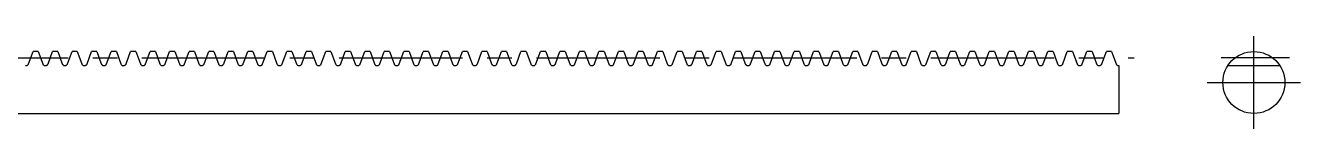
# Model space of a CAD drawing. Extents: x -2 to 325, y -8 to 25.
# Drawn here: x 160.8 to 325, y 13 to 25 of the extents above; entities that cross this region are included whole.
import ezdxf

# ---------------------------------------------------------------- set-up
doc = ezdxf.new("R2010")
doc.units = 0
doc.header["$LTSCALE"] = 0.5
doc.linetypes.add('CENTER', pattern=[50.8, 31.75, -6.35, 6.35, -6.35])
doc.layers.add('MSM_CENTER', color=1, linetype='CENTER')
doc.layers.add('MSM_CONTINUOUS', color=7, linetype='CONTINUOUS')

msp = doc.modelspace()

# ---------------------------------------------------------------- linework, layer by layer
at = {"layer": 'MSM_CENTER'}
for p, q in [((319, 13), (319, 25)), ((-2, 22.2), (303.59, 22.2)), ((323.6, 22.2), (314.8, 22.2)), ((313, 19), (325, 19))]:
    msp.add_line(p, q, dxfattribs=at)
at = {"layer": 'MSM_CONTINUOUS'}
for p, q in [((161.19, 21.4), (161.77, 23)), ((162.44, 23), (161.77, 23)), ((162.44, 23), (163.02, 21.4)), ((163.7, 21.4), (164.28, 23)), ((164.96, 23), (164.28, 23)), ((164.96, 23), (165.54, 21.4)), ((166.21, 21.4), (166.79, 23)), ((167.47, 23), (166.79, 23)), ((167.47, 23), (168.05, 21.4)), ((168.73, 21.4), (169.31, 23)), ((169.98, 23), (169.31, 23)), ((169.98, 23), (170.56, 21.4)), ((171.24, 21.4), (171.82, 23)), ((172.5, 23), (171.82, 23)), ((172.5, 23), (173.08, 21.4)), ((173.75, 21.4), (174.33, 23)), ((175.01, 23), (174.33, 23)), ((175.01, 23), (175.59, 21.4)), ((176.27, 21.4), (176.85, 23)), ((177.52, 23), (176.85, 23)), ((177.52, 23), (178.1, 21.4)), ((178.78, 21.4), (179.36, 23)), ((180.04, 23), (179.36, 23)), ((180.04, 23), (180.62, 21.4)), ((181.29, 21.4), (181.87, 23)), ((182.55, 23), (181.87, 23)), ((182.55, 23), (183.13, 21.4)), ((183.81, 21.4), (184.39, 23)), ((185.06, 23), (184.39, 23)), ((185.06, 23), (185.64, 21.4)), ((186.32, 21.4), (186.9, 23)), ((187.58, 23), (186.9, 23)), ((187.58, 23), (188.16, 21.4)), ((188.83, 21.4), (189.41, 23)), ((190.09, 23), (189.41, 23)), ((190.09, 23), (190.67, 21.4)), ((191.34, 21.4), (191.93, 23)), ((192.6, 23), (191.93, 23)), ((192.6, 23), (193.18, 21.4)), ((193.86, 21.4), (194.44, 23)), ((195.11, 23), (194.44, 23)), ((195.11, 23), (195.7, 21.4)), ((196.37, 21.4), (196.95, 23)), ((197.63, 23), (196.95, 23)), ((197.63, 23), (198.21, 21.4)), ((198.88, 21.4), (199.47, 23)), ((200.14, 23), (199.47, 23)), ((200.14, 23), (200.72, 21.4)), ((201.4, 21.4), (201.98, 23)), ((202.65, 23), (201.98, 23)), ((202.65, 23), (203.24, 21.4)), ((203.91, 21.4), (204.49, 23)), ((205.17, 23), (204.49, 23)), ((205.17, 23), (205.75, 21.4)), ((206.42, 21.4), (207.01, 23)), ((207.68, 23), (207.01, 23)), ((207.68, 23), (208.26, 21.4)), ((208.94, 21.4), (209.52, 23)), ((210.19, 23), (209.52, 23)), ((210.19, 23), (210.78, 21.4)), ((211.45, 21.4), (212.03, 23)), ((212.71, 23), (212.03, 23)), ((212.71, 23), (213.29, 21.4)), ((213.96, 21.4), (214.55, 23)), ((215.22, 23), (214.55, 23)), ((215.22, 23), (215.8, 21.4)), ((216.48, 21.4), (217.06, 23)), ((217.73, 23), (217.06, 23)), ((217.73, 23), (218.32, 21.4)), ((218.99, 21.4), (219.57, 23)), ((220.25, 23), (219.57, 23)), ((220.25, 23), (220.83, 21.4)), ((221.5, 21.4), (222.09, 23)), ((222.76, 23), (222.09, 23)), ((222.76, 23), (223.34, 21.4)), ((224.02, 21.4), (224.6, 23)), ((225.27, 23), (224.6, 23)), ((225.27, 23), (225.86, 21.4)), ((226.53, 21.4), (227.11, 23)), ((227.79, 23), (227.11, 23)), ((227.79, 23), (228.37, 21.4)), ((229.04, 21.4), (229.63, 23)), ((230.3, 23), (229.63, 23)), ((230.3, 23), (230.88, 21.4)), ((231.56, 21.4), (232.14, 23)), ((232.81, 23), (232.14, 23)), ((232.81, 23), (233.4, 21.4)), ((234.07, 21.4), (234.65, 23)), ((235.33, 23), (234.65, 23)), ((235.33, 23), (235.91, 21.4)), ((236.58, 21.4), (237.17, 23)), ((237.84, 23), (237.17, 23)), ((237.84, 23), (238.42, 21.4)), ((239.1, 21.4), (239.68, 23)), ((240.35, 23), (239.68, 23)), ((240.35, 23), (240.94, 21.4)), ((241.61, 21.4), (242.19, 23)), ((242.87, 23), (242.19, 23)), ((242.87, 23), (243.45, 21.4)), ((244.12, 21.4), (244.71, 23)), ((245.38, 23), (244.71, 23)), ((245.38, 23), (245.96, 21.4)), ((246.64, 21.4), (247.22, 23)), ((247.89, 23), (247.22, 23)), ((247.89, 23), (248.48, 21.4)), ((249.15, 21.4), (249.73, 23)), ((250.41, 23), (249.73, 23)), ((250.41, 23), (250.99, 21.4)), ((251.66, 21.4), (252.25, 23)), ((252.92, 23), (252.25, 23)), ((252.92, 23), (253.5, 21.4)), ((254.18, 21.4), (254.76, 23)), ((255.43, 23), (254.76, 23)), ((255.43, 23), (256.02, 21.4)), ((256.69, 21.4), (257.27, 23)), ((257.95, 23), (257.27, 23)), ((257.95, 23), (258.53, 21.4)), ((259.2, 21.4), (259.79, 23)), ((260.46, 23), (259.79, 23)), ((260.46, 23), (261.04, 21.4)), ((261.72, 21.4), (262.3, 23)), ((262.97, 23), (262.3, 23)), ((262.97, 23), (263.56, 21.4)), ((264.23, 21.4), (264.81, 23)), ((265.49, 23), (264.81, 23)), ((265.49, 23), (266.07, 21.4)), ((266.74, 21.4), (267.33, 23)), ((268, 23), (267.33, 23)), ((268, 23), (268.58, 21.4)), ((269.26, 21.4), (269.84, 23)), ((270.51, 23), (269.84, 23)), ((270.51, 23), (271.1, 21.4)), ((271.77, 21.4), (272.35, 23)), ((273.03, 23), (272.35, 23)), ((273.03, 23), (273.61, 21.4)), ((274.28, 21.4), (274.87, 23)), ((275.54, 23), (274.87, 23)), ((275.54, 23), (276.12, 21.4)), ((276.8, 21.4), (277.38, 23)), ((278.05, 23), (277.38, 23)), ((278.05, 23), (278.64, 21.4)), ((279.31, 21.4), (279.89, 23)), ((280.57, 23), (279.89, 23)), ((280.57, 23), (281.15, 21.4)), ((281.82, 21.4), (282.41, 23)), ((283.08, 23), (282.41, 23)), ((283.08, 23), (283.66, 21.4)), ((284.34, 21.4), (284.92, 23)), ((285.59, 23), (284.92, 23)), ((285.59, 23), (286.18, 21.4)), ((286.85, 21.4), (287.43, 23)), ((288.11, 23), (287.43, 23)), ((288.11, 23), (288.69, 21.4)), ((289.36, 21.4), (289.95, 23)), ((290.62, 23), (289.95, 23)), ((290.62, 23), (291.2, 21.4)), ((291.88, 21.4), (292.46, 23)), ((293.13, 23), (292.46, 23)), ((293.13, 23), (293.72, 21.4)), ((294.39, 21.4), (294.97, 23)), ((295.65, 23), (294.97, 23)), ((295.65, 23), (296.23, 21.4)), ((296.9, 21.4), (297.49, 23)), ((298.16, 23), (297.49, 23)), ((298.16, 23), (298.74, 21.4)), ((299.42, 21.4), (300, 23)), ((300.67, 23), (300, 23)), ((300.67, 23), (301.26, 21.4)), ((160.8, 21.2), (160.9, 21.2)), ((163.31, 21.2), (163.41, 21.2)), ((165.82, 21.2), (165.93, 21.2)), ((168.34, 21.2), (168.44, 21.2)), ((170.85, 21.2), (170.95, 21.2)), ((173.36, 21.2), (173.47, 21.2)), ((175.88, 21.2), (175.98, 21.2)), ((178.39, 21.2), (178.49, 21.2)), ((180.9, 21.2), (181.01, 21.2)), ((183.42, 21.2), (183.52, 21.2)), ((185.93, 21.2), (186.03, 21.2)), ((188.44, 21.2), (188.55, 21.2)), ((190.96, 21.2), (191.06, 21.2)), ((193.47, 21.2), (193.57, 21.2)), ((195.98, 21.2), (196.09, 21.2)), ((198.5, 21.2), (198.6, 21.2)), ((201.01, 21.2), (201.11, 21.2)), ((203.52, 21.2), (203.63, 21.2)), ((206.04, 21.2), (206.14, 21.2)), ((208.55, 21.2), (208.65, 21.2)), ((211.06, 21.2), (211.17, 21.2)), ((213.58, 21.2), (213.68, 21.2)), ((216.09, 21.2), (216.19, 21.2)), ((218.6, 21.2), (218.71, 21.2)), ((221.12, 21.2), (221.22, 21.2)), ((223.63, 21.2), (223.73, 21.2)), ((226.14, 21.2), (226.25, 21.2)), ((228.66, 21.2), (228.76, 21.2)), ((231.17, 21.2), (231.27, 21.2)), ((233.68, 21.2), (233.79, 21.2)), ((236.2, 21.2), (236.3, 21.2)), ((238.71, 21.2), (238.81, 21.2)), ((241.22, 21.2), (241.33, 21.2)), ((243.74, 21.2), (243.84, 21.2)), ((246.25, 21.2), (246.35, 21.2)), ((248.76, 21.2), (248.87, 21.2)), ((251.28, 21.2), (251.38, 21.2)), ((253.79, 21.2), (253.89, 21.2)), ((256.3, 21.2), (256.41, 21.2)), ((258.82, 21.2), (258.92, 21.2)), ((261.33, 21.2), (261.43, 21.2)), ((263.84, 21.2), (263.94, 21.2)), ((266.36, 21.2), (266.46, 21.2)), ((268.87, 21.2), (268.97, 21.2)), ((271.38, 21.2), (271.48, 21.2)), ((273.9, 21.2), (274, 21.2)), ((276.41, 21.2), (276.51, 21.2)), ((278.92, 21.2), (279.02, 21.2)), ((281.44, 21.2), (281.54, 21.2)), ((283.95, 21.2), (284.05, 21.2)), ((286.46, 21.2), (286.56, 21.2)), ((288.98, 21.2), (289.08, 21.2)), ((291.49, 21.2), (291.59, 21.2)), ((294, 21.2), (294.1, 21.2)), ((296.51, 21.2), (296.62, 21.2)), ((299.03, 21.2), (299.13, 21.2)), ((301.54, 21.2), (301.59, 21.2)), ((301.59, 21.2), (301.59, 15)), ((315.66, 21.2), (322.34, 21.2)), ((0, 15), (301.59, 15))]:
    msp.add_line(p, q, dxfattribs=at)
for points in [[(160.9, 21.2, 0), (160.94, 21.2, 0), (160.99, 21.21, 0), (161.03, 21.23, 0), (161.07, 21.25, 0), (161.1, 21.28, 0), (161.13, 21.31, 0), (161.16, 21.34, 0), (161.18, 21.38, 0), (161.19, 21.4, 0)], [(163.02, 21.4, 0), (163.05, 21.35, 0), (163.08, 21.31, 0), (163.11, 21.27, 0), (163.15, 21.24, 0), (163.2, 21.22, 0), (163.25, 21.21, 0), (163.31, 21.2, 0)], [(163.41, 21.2, 0), (163.46, 21.2, 0), (163.5, 21.21, 0), (163.54, 21.23, 0), (163.58, 21.25, 0), (163.61, 21.28, 0), (163.64, 21.31, 0), (163.67, 21.34, 0), (163.69, 21.38, 0), (163.7, 21.4, 0)], [(165.54, 21.4, 0), (165.56, 21.35, 0), (165.59, 21.31, 0), (165.63, 21.27, 0), (165.67, 21.24, 0), (165.71, 21.22, 0), (165.76, 21.21, 0), (165.82, 21.2, 0)], [(165.93, 21.2, 0), (165.97, 21.2, 0), (166.01, 21.21, 0), (166.05, 21.23, 0), (166.09, 21.25, 0), (166.13, 21.28, 0), (166.16, 21.31, 0), (166.18, 21.34, 0), (166.21, 21.38, 0), (166.21, 21.4, 0)], [(168.05, 21.4, 0), (168.07, 21.35, 0), (168.11, 21.31, 0), (168.14, 21.27, 0), (168.18, 21.24, 0), (168.23, 21.22, 0), (168.28, 21.21, 0), (168.34, 21.2, 0)], [(168.44, 21.2, 0), (168.48, 21.2, 0), (168.53, 21.21, 0), (168.57, 21.23, 0), (168.61, 21.25, 0), (168.64, 21.28, 0), (168.67, 21.31, 0), (168.7, 21.34, 0), (168.72, 21.38, 0), (168.73, 21.4, 0)], [(170.56, 21.4, 0), (170.59, 21.35, 0), (170.62, 21.31, 0), (170.65, 21.27, 0), (170.69, 21.24, 0), (170.74, 21.22, 0), (170.79, 21.21, 0), (170.85, 21.2, 0)], [(170.95, 21.2, 0), (171, 21.2, 0), (171.04, 21.21, 0), (171.08, 21.23, 0), (171.12, 21.25, 0), (171.15, 21.28, 0), (171.18, 21.31, 0), (171.21, 21.34, 0), (171.23, 21.38, 0), (171.24, 21.4, 0)], [(173.08, 21.4, 0), (173.1, 21.35, 0), (173.13, 21.31, 0), (173.17, 21.27, 0), (173.21, 21.24, 0), (173.25, 21.22, 0), (173.3, 21.21, 0), (173.36, 21.2, 0)], [(173.47, 21.2, 0), (173.51, 21.2, 0), (173.55, 21.21, 0), (173.59, 21.23, 0), (173.63, 21.25, 0), (173.67, 21.28, 0), (173.7, 21.31, 0), (173.72, 21.34, 0), (173.75, 21.38, 0), (173.75, 21.4, 0)], [(175.59, 21.4, 0), (175.61, 21.35, 0), (175.65, 21.31, 0), (175.68, 21.27, 0), (175.72, 21.24, 0), (175.77, 21.22, 0), (175.82, 21.21, 0), (175.88, 21.2, 0)], [(175.98, 21.2, 0), (176.02, 21.2, 0), (176.07, 21.21, 0), (176.11, 21.23, 0), (176.15, 21.25, 0), (176.18, 21.28, 0), (176.21, 21.31, 0), (176.24, 21.34, 0), (176.26, 21.38, 0), (176.27, 21.4, 0)], [(178.1, 21.4, 0), (178.13, 21.35, 0), (178.16, 21.31, 0), (178.19, 21.27, 0), (178.23, 21.24, 0), (178.28, 21.22, 0), (178.33, 21.21, 0), (178.39, 21.2, 0)], [(178.49, 21.2, 0), (178.54, 21.2, 0), (178.58, 21.21, 0), (178.62, 21.23, 0), (178.66, 21.25, 0), (178.69, 21.28, 0), (178.72, 21.31, 0), (178.75, 21.34, 0), (178.77, 21.38, 0), (178.78, 21.4, 0)], [(180.62, 21.4, 0), (180.64, 21.35, 0), (180.67, 21.31, 0), (180.71, 21.27, 0), (180.75, 21.24, 0), (180.79, 21.22, 0), (180.84, 21.21, 0), (180.9, 21.2, 0)], [(181.01, 21.2, 0), (181.05, 21.2, 0), (181.09, 21.21, 0), (181.13, 21.23, 0), (181.17, 21.25, 0), (181.21, 21.28, 0), (181.24, 21.31, 0), (181.26, 21.34, 0), (181.29, 21.38, 0), (181.29, 21.4, 0)], [(183.13, 21.4, 0), (183.15, 21.35, 0), (183.19, 21.31, 0), (183.22, 21.27, 0), (183.26, 21.24, 0), (183.31, 21.22, 0), (183.36, 21.21, 0), (183.42, 21.2, 0)], [(183.52, 21.2, 0), (183.56, 21.2, 0), (183.61, 21.21, 0), (183.65, 21.23, 0), (183.69, 21.25, 0), (183.72, 21.28, 0), (183.75, 21.31, 0), (183.78, 21.34, 0), (183.8, 21.38, 0), (183.81, 21.4, 0)], [(185.64, 21.4, 0), (185.67, 21.35, 0), (185.7, 21.31, 0), (185.73, 21.27, 0), (185.77, 21.24, 0), (185.82, 21.22, 0), (185.87, 21.21, 0), (185.93, 21.2, 0)], [(186.03, 21.2, 0), (186.08, 21.2, 0), (186.12, 21.21, 0), (186.16, 21.23, 0), (186.2, 21.25, 0), (186.23, 21.28, 0), (186.26, 21.31, 0), (186.29, 21.34, 0), (186.31, 21.38, 0), (186.32, 21.4, 0)], [(188.16, 21.4, 0), (188.18, 21.35, 0), (188.21, 21.31, 0), (188.25, 21.27, 0), (188.29, 21.24, 0), (188.33, 21.22, 0), (188.38, 21.21, 0), (188.44, 21.2, 0)], [(188.55, 21.2, 0), (188.59, 21.2, 0), (188.63, 21.21, 0), (188.67, 21.23, 0), (188.71, 21.25, 0), (188.75, 21.28, 0), (188.78, 21.31, 0), (188.8, 21.34, 0), (188.83, 21.38, 0), (188.83, 21.4, 0)], [(190.67, 21.4, 0), (190.69, 21.35, 0), (190.73, 21.31, 0), (190.76, 21.27, 0), (190.8, 21.24, 0), (190.85, 21.22, 0), (190.9, 21.21, 0), (190.96, 21.2, 0)], [(191.06, 21.2, 0), (191.1, 21.2, 0), (191.15, 21.21, 0), (191.19, 21.23, 0), (191.23, 21.25, 0), (191.26, 21.28, 0), (191.29, 21.31, 0), (191.32, 21.34, 0), (191.34, 21.38, 0), (191.34, 21.4, 0)], [(193.18, 21.4, 0), (193.21, 21.35, 0), (193.24, 21.31, 0), (193.27, 21.27, 0), (193.31, 21.24, 0), (193.36, 21.22, 0), (193.41, 21.21, 0), (193.47, 21.2, 0)], [(193.57, 21.2, 0), (193.62, 21.2, 0), (193.66, 21.21, 0), (193.7, 21.23, 0), (193.74, 21.25, 0), (193.77, 21.28, 0), (193.8, 21.31, 0), (193.83, 21.34, 0), (193.85, 21.38, 0), (193.86, 21.4, 0)], [(195.7, 21.4, 0), (195.72, 21.35, 0), (195.75, 21.31, 0), (195.79, 21.27, 0), (195.83, 21.24, 0), (195.87, 21.22, 0), (195.92, 21.21, 0), (195.98, 21.2, 0)], [(196.09, 21.2, 0), (196.13, 21.2, 0), (196.17, 21.21, 0), (196.21, 21.23, 0), (196.25, 21.25, 0), (196.29, 21.28, 0), (196.32, 21.31, 0), (196.34, 21.34, 0), (196.37, 21.38, 0), (196.37, 21.4, 0)], [(198.21, 21.4, 0), (198.23, 21.35, 0), (198.27, 21.31, 0), (198.3, 21.27, 0), (198.34, 21.24, 0), (198.39, 21.22, 0), (198.44, 21.21, 0), (198.5, 21.2, 0)], [(198.6, 21.2, 0), (198.64, 21.2, 0), (198.69, 21.21, 0), (198.73, 21.23, 0), (198.76, 21.25, 0), (198.8, 21.28, 0), (198.83, 21.31, 0), (198.86, 21.34, 0), (198.88, 21.38, 0), (198.88, 21.4, 0)], [(200.72, 21.4, 0), (200.75, 21.35, 0), (200.78, 21.31, 0), (200.81, 21.27, 0), (200.85, 21.24, 0), (200.9, 21.22, 0), (200.95, 21.21, 0), (201.01, 21.2, 0)], [(201.11, 21.2, 0), (201.16, 21.2, 0), (201.2, 21.21, 0), (201.24, 21.23, 0), (201.28, 21.25, 0), (201.31, 21.28, 0), (201.34, 21.31, 0), (201.37, 21.34, 0), (201.39, 21.38, 0), (201.4, 21.4, 0)], [(203.24, 21.4, 0), (203.26, 21.35, 0), (203.29, 21.31, 0), (203.33, 21.27, 0), (203.37, 21.24, 0), (203.41, 21.22, 0), (203.46, 21.21, 0), (203.52, 21.2, 0)], [(203.63, 21.2, 0), (203.67, 21.2, 0), (203.71, 21.21, 0), (203.75, 21.23, 0), (203.79, 21.25, 0), (203.83, 21.28, 0), (203.86, 21.31, 0), (203.88, 21.34, 0), (203.91, 21.38, 0), (203.91, 21.4, 0)], [(205.75, 21.4, 0), (205.77, 21.35, 0), (205.81, 21.31, 0), (205.84, 21.27, 0), (205.88, 21.24, 0), (205.93, 21.22, 0), (205.98, 21.21, 0), (206.04, 21.2, 0)], [(206.14, 21.2, 0), (206.18, 21.2, 0), (206.23, 21.21, 0), (206.27, 21.23, 0), (206.3, 21.25, 0), (206.34, 21.28, 0), (206.37, 21.31, 0), (206.4, 21.34, 0), (206.42, 21.38, 0), (206.42, 21.4, 0)], [(208.26, 21.4, 0), (208.29, 21.35, 0), (208.32, 21.31, 0), (208.35, 21.27, 0), (208.39, 21.24, 0), (208.44, 21.22, 0), (208.49, 21.21, 0), (208.55, 21.2, 0)], [(208.65, 21.2, 0), (208.7, 21.2, 0), (208.74, 21.21, 0), (208.78, 21.23, 0), (208.82, 21.25, 0), (208.85, 21.28, 0), (208.88, 21.31, 0), (208.91, 21.34, 0), (208.93, 21.38, 0), (208.94, 21.4, 0)], [(210.78, 21.4, 0), (210.8, 21.35, 0), (210.83, 21.31, 0), (210.87, 21.27, 0), (210.91, 21.24, 0), (210.95, 21.22, 0), (211, 21.21, 0), (211.06, 21.2, 0)], [(211.17, 21.2, 0), (211.21, 21.2, 0), (211.25, 21.21, 0), (211.29, 21.23, 0), (211.33, 21.25, 0), (211.37, 21.28, 0), (211.4, 21.31, 0), (211.42, 21.34, 0), (211.44, 21.38, 0), (211.45, 21.4, 0)], [(213.29, 21.4, 0), (213.31, 21.35, 0), (213.35, 21.31, 0), (213.38, 21.27, 0), (213.42, 21.24, 0), (213.47, 21.22, 0), (213.52, 21.21, 0), (213.58, 21.2, 0)], [(213.68, 21.2, 0), (213.72, 21.2, 0), (213.77, 21.21, 0), (213.81, 21.23, 0), (213.84, 21.25, 0), (213.88, 21.28, 0), (213.91, 21.31, 0), (213.94, 21.34, 0), (213.96, 21.38, 0), (213.96, 21.4, 0)], [(215.8, 21.4, 0), (215.83, 21.35, 0), (215.86, 21.31, 0), (215.89, 21.27, 0), (215.93, 21.24, 0), (215.98, 21.22, 0), (216.03, 21.21, 0), (216.09, 21.2, 0)], [(216.19, 21.2, 0), (216.24, 21.2, 0), (216.28, 21.21, 0), (216.32, 21.23, 0), (216.36, 21.25, 0), (216.39, 21.28, 0), (216.42, 21.31, 0), (216.45, 21.34, 0), (216.47, 21.38, 0), (216.48, 21.4, 0)], [(218.32, 21.4, 0), (218.34, 21.35, 0), (218.37, 21.31, 0), (218.41, 21.27, 0), (218.45, 21.24, 0), (218.49, 21.22, 0), (218.54, 21.21, 0), (218.6, 21.2, 0)], [(218.71, 21.2, 0), (218.75, 21.2, 0), (218.79, 21.21, 0), (218.83, 21.23, 0), (218.87, 21.25, 0), (218.91, 21.28, 0), (218.94, 21.31, 0), (218.96, 21.34, 0), (218.98, 21.38, 0), (218.99, 21.4, 0)], [(220.83, 21.4, 0), (220.85, 21.35, 0), (220.89, 21.31, 0), (220.92, 21.27, 0), (220.96, 21.24, 0), (221.01, 21.22, 0), (221.06, 21.21, 0), (221.12, 21.2, 0)], [(221.22, 21.2, 0), (221.26, 21.2, 0), (221.31, 21.21, 0), (221.35, 21.23, 0), (221.38, 21.25, 0), (221.42, 21.28, 0), (221.45, 21.31, 0), (221.48, 21.34, 0), (221.5, 21.38, 0), (221.5, 21.4, 0)], [(223.34, 21.4, 0), (223.37, 21.35, 0), (223.4, 21.31, 0), (223.43, 21.27, 0), (223.47, 21.24, 0), (223.52, 21.22, 0), (223.57, 21.21, 0), (223.63, 21.2, 0)], [(223.73, 21.2, 0), (223.78, 21.2, 0), (223.82, 21.21, 0), (223.86, 21.23, 0), (223.9, 21.25, 0), (223.93, 21.28, 0), (223.96, 21.31, 0), (223.99, 21.34, 0), (224.01, 21.38, 0), (224.02, 21.4, 0)], [(225.86, 21.4, 0), (225.88, 21.35, 0), (225.91, 21.31, 0), (225.95, 21.27, 0), (225.99, 21.24, 0), (226.03, 21.22, 0), (226.08, 21.21, 0), (226.14, 21.2, 0)], [(226.25, 21.2, 0), (226.29, 21.2, 0), (226.33, 21.21, 0), (226.37, 21.23, 0), (226.41, 21.25, 0), (226.45, 21.28, 0), (226.48, 21.31, 0), (226.5, 21.34, 0), (226.52, 21.38, 0), (226.53, 21.4, 0)], [(228.37, 21.4, 0), (228.39, 21.35, 0), (228.43, 21.31, 0), (228.46, 21.27, 0), (228.5, 21.24, 0), (228.55, 21.22, 0), (228.6, 21.21, 0), (228.66, 21.2, 0)], [(228.76, 21.2, 0), (228.8, 21.2, 0), (228.85, 21.21, 0), (228.89, 21.23, 0), (228.92, 21.25, 0), (228.96, 21.28, 0), (228.99, 21.31, 0), (229.02, 21.34, 0), (229.04, 21.38, 0), (229.04, 21.4, 0)], [(230.88, 21.4, 0), (230.91, 21.35, 0), (230.94, 21.31, 0), (230.97, 21.27, 0), (231.01, 21.24, 0), (231.06, 21.22, 0), (231.11, 21.21, 0), (231.17, 21.2, 0)], [(231.27, 21.2, 0), (231.32, 21.2, 0), (231.36, 21.21, 0), (231.4, 21.23, 0), (231.44, 21.25, 0), (231.47, 21.28, 0), (231.5, 21.31, 0), (231.53, 21.34, 0), (231.55, 21.38, 0), (231.56, 21.4, 0)], [(233.4, 21.4, 0), (233.42, 21.35, 0), (233.45, 21.31, 0), (233.49, 21.27, 0), (233.53, 21.24, 0), (233.57, 21.22, 0), (233.62, 21.21, 0), (233.68, 21.2, 0)], [(233.79, 21.2, 0), (233.83, 21.2, 0), (233.87, 21.21, 0), (233.91, 21.23, 0), (233.95, 21.25, 0), (233.99, 21.28, 0), (234.02, 21.31, 0), (234.04, 21.34, 0), (234.06, 21.38, 0), (234.07, 21.4, 0)], [(235.91, 21.4, 0), (235.93, 21.35, 0), (235.97, 21.31, 0), (236, 21.27, 0), (236.04, 21.24, 0), (236.08, 21.22, 0), (236.14, 21.21, 0), (236.2, 21.2, 0)], [(236.3, 21.2, 0), (236.34, 21.2, 0), (236.39, 21.21, 0), (236.43, 21.23, 0), (236.46, 21.25, 0), (236.5, 21.28, 0), (236.53, 21.31, 0), (236.56, 21.34, 0), (236.58, 21.38, 0), (236.58, 21.4, 0)], [(238.42, 21.4, 0), (238.45, 21.35, 0), (238.48, 21.31, 0), (238.51, 21.27, 0), (238.55, 21.24, 0), (238.6, 21.22, 0), (238.65, 21.21, 0), (238.71, 21.2, 0)], [(238.81, 21.2, 0), (238.86, 21.2, 0), (238.9, 21.21, 0), (238.94, 21.23, 0), (238.98, 21.25, 0), (239.01, 21.28, 0), (239.04, 21.31, 0), (239.07, 21.34, 0), (239.09, 21.38, 0), (239.1, 21.4, 0)], [(240.94, 21.4, 0), (240.96, 21.35, 0), (240.99, 21.31, 0), (241.03, 21.27, 0), (241.07, 21.24, 0), (241.11, 21.22, 0), (241.16, 21.21, 0), (241.22, 21.2, 0)], [(241.33, 21.2, 0), (241.37, 21.2, 0), (241.41, 21.21, 0), (241.45, 21.23, 0), (241.49, 21.25, 0), (241.53, 21.28, 0), (241.56, 21.31, 0), (241.58, 21.34, 0), (241.6, 21.38, 0), (241.61, 21.4, 0)], [(243.45, 21.4, 0), (243.47, 21.35, 0), (243.51, 21.31, 0), (243.54, 21.27, 0), (243.58, 21.24, 0), (243.62, 21.22, 0), (243.68, 21.21, 0), (243.74, 21.2, 0)], [(243.84, 21.2, 0), (243.88, 21.2, 0), (243.93, 21.21, 0), (243.97, 21.23, 0), (244, 21.25, 0), (244.04, 21.28, 0), (244.07, 21.31, 0), (244.1, 21.34, 0), (244.12, 21.38, 0), (244.12, 21.4, 0)], [(245.96, 21.4, 0), (245.99, 21.35, 0), (246.02, 21.31, 0), (246.05, 21.27, 0), (246.09, 21.24, 0), (246.14, 21.22, 0), (246.19, 21.21, 0), (246.25, 21.2, 0)], [(246.35, 21.2, 0), (246.4, 21.2, 0), (246.44, 21.21, 0), (246.48, 21.23, 0), (246.52, 21.25, 0), (246.55, 21.28, 0), (246.58, 21.31, 0), (246.61, 21.34, 0), (246.63, 21.38, 0), (246.64, 21.4, 0)], [(248.48, 21.4, 0), (248.5, 21.35, 0), (248.53, 21.31, 0), (248.57, 21.27, 0), (248.61, 21.24, 0), (248.65, 21.22, 0), (248.7, 21.21, 0), (248.76, 21.2, 0)], [(248.87, 21.2, 0), (248.91, 21.2, 0), (248.95, 21.21, 0), (248.99, 21.23, 0), (249.03, 21.25, 0), (249.07, 21.28, 0), (249.1, 21.31, 0), (249.12, 21.34, 0), (249.14, 21.38, 0), (249.15, 21.4, 0)], [(250.99, 21.4, 0), (251.01, 21.35, 0), (251.04, 21.31, 0), (251.08, 21.27, 0), (251.12, 21.24, 0), (251.16, 21.22, 0), (251.22, 21.21, 0), (251.28, 21.2, 0)], [(251.38, 21.2, 0), (251.42, 21.2, 0), (251.47, 21.21, 0), (251.51, 21.23, 0), (251.54, 21.25, 0), (251.58, 21.28, 0), (251.61, 21.31, 0), (251.64, 21.34, 0), (251.66, 21.38, 0), (251.66, 21.4, 0)], [(253.5, 21.4, 0), (253.53, 21.35, 0), (253.56, 21.31, 0), (253.59, 21.27, 0), (253.63, 21.24, 0), (253.68, 21.22, 0), (253.73, 21.21, 0), (253.79, 21.2, 0)], [(253.89, 21.2, 0), (253.94, 21.2, 0), (253.98, 21.21, 0), (254.02, 21.23, 0), (254.06, 21.25, 0), (254.09, 21.28, 0), (254.12, 21.31, 0), (254.15, 21.34, 0), (254.17, 21.38, 0), (254.18, 21.4, 0)], [(256.02, 21.4, 0), (256.04, 21.35, 0), (256.07, 21.31, 0), (256.11, 21.27, 0), (256.15, 21.24, 0), (256.19, 21.22, 0), (256.24, 21.21, 0), (256.3, 21.2, 0)], [(256.41, 21.2, 0), (256.45, 21.2, 0), (256.49, 21.21, 0), (256.53, 21.23, 0), (256.57, 21.25, 0), (256.61, 21.28, 0), (256.64, 21.31, 0), (256.66, 21.34, 0), (256.68, 21.38, 0), (256.69, 21.4, 0)], [(258.53, 21.4, 0), (258.55, 21.35, 0), (258.58, 21.31, 0), (258.62, 21.27, 0), (258.66, 21.24, 0), (258.7, 21.22, 0), (258.76, 21.21, 0), (258.82, 21.2, 0)], [(258.92, 21.2, 0), (258.96, 21.2, 0), (259.01, 21.21, 0), (259.05, 21.23, 0), (259.08, 21.25, 0), (259.12, 21.28, 0), (259.15, 21.31, 0), (259.18, 21.34, 0), (259.2, 21.38, 0), (259.2, 21.4, 0)], [(261.04, 21.4, 0), (261.07, 21.35, 0), (261.1, 21.31, 0), (261.13, 21.27, 0), (261.17, 21.24, 0), (261.22, 21.22, 0), (261.27, 21.21, 0), (261.33, 21.2, 0)], [(261.43, 21.2, 0), (261.48, 21.2, 0), (261.52, 21.21, 0), (261.56, 21.23, 0), (261.6, 21.25, 0), (261.63, 21.28, 0), (261.66, 21.31, 0), (261.69, 21.34, 0), (261.71, 21.38, 0), (261.72, 21.4, 0)], [(263.56, 21.4, 0), (263.58, 21.35, 0), (263.61, 21.31, 0), (263.65, 21.27, 0), (263.69, 21.24, 0), (263.73, 21.22, 0), (263.78, 21.21, 0), (263.84, 21.2, 0)], [(263.94, 21.2, 0), (263.99, 21.2, 0), (264.03, 21.21, 0), (264.07, 21.23, 0), (264.11, 21.25, 0), (264.15, 21.28, 0), (264.18, 21.31, 0), (264.2, 21.34, 0), (264.22, 21.38, 0), (264.23, 21.4, 0)], [(266.07, 21.4, 0), (266.09, 21.35, 0), (266.12, 21.31, 0), (266.16, 21.27, 0), (266.2, 21.24, 0), (266.24, 21.22, 0), (266.29, 21.21, 0), (266.36, 21.2, 0)], [(266.46, 21.2, 0), (266.5, 21.2, 0), (266.55, 21.21, 0), (266.59, 21.23, 0), (266.62, 21.25, 0), (266.66, 21.28, 0), (266.69, 21.31, 0), (266.72, 21.34, 0), (266.74, 21.38, 0), (266.74, 21.4, 0)], [(268.58, 21.4, 0), (268.61, 21.35, 0), (268.64, 21.31, 0), (268.67, 21.27, 0), (268.71, 21.24, 0), (268.76, 21.22, 0), (268.81, 21.21, 0), (268.87, 21.2, 0)], [(268.97, 21.2, 0), (269.02, 21.2, 0), (269.06, 21.21, 0), (269.1, 21.23, 0), (269.14, 21.25, 0), (269.17, 21.28, 0), (269.2, 21.31, 0), (269.23, 21.34, 0), (269.25, 21.38, 0), (269.26, 21.4, 0)], [(271.1, 21.4, 0), (271.12, 21.35, 0), (271.15, 21.31, 0), (271.19, 21.27, 0), (271.23, 21.24, 0), (271.27, 21.22, 0), (271.32, 21.21, 0), (271.38, 21.2, 0)], [(271.48, 21.2, 0), (271.53, 21.2, 0), (271.57, 21.21, 0), (271.61, 21.23, 0), (271.65, 21.25, 0), (271.69, 21.28, 0), (271.72, 21.31, 0), (271.74, 21.34, 0), (271.76, 21.38, 0), (271.77, 21.4, 0)], [(273.61, 21.4, 0), (273.63, 21.35, 0), (273.66, 21.31, 0), (273.7, 21.27, 0), (273.74, 21.24, 0), (273.78, 21.22, 0), (273.83, 21.21, 0), (273.9, 21.2, 0)], [(274, 21.2, 0), (274.04, 21.2, 0), (274.09, 21.21, 0), (274.13, 21.23, 0), (274.16, 21.25, 0), (274.2, 21.28, 0), (274.23, 21.31, 0), (274.26, 21.34, 0), (274.28, 21.38, 0), (274.28, 21.4, 0)], [(276.12, 21.4, 0), (276.15, 21.35, 0), (276.18, 21.31, 0), (276.21, 21.27, 0), (276.25, 21.24, 0), (276.3, 21.22, 0), (276.35, 21.21, 0), (276.41, 21.2, 0)], [(276.51, 21.2, 0), (276.56, 21.2, 0), (276.6, 21.21, 0), (276.64, 21.23, 0), (276.68, 21.25, 0), (276.71, 21.28, 0), (276.74, 21.31, 0), (276.77, 21.34, 0), (276.79, 21.38, 0), (276.8, 21.4, 0)], [(278.64, 21.4, 0), (278.66, 21.35, 0), (278.69, 21.31, 0), (278.73, 21.27, 0), (278.77, 21.24, 0), (278.81, 21.22, 0), (278.86, 21.21, 0), (278.92, 21.2, 0)], [(279.02, 21.2, 0), (279.07, 21.2, 0), (279.11, 21.21, 0), (279.15, 21.23, 0), (279.19, 21.25, 0), (279.23, 21.28, 0), (279.26, 21.31, 0), (279.28, 21.34, 0), (279.3, 21.38, 0), (279.31, 21.4, 0)], [(281.15, 21.4, 0), (281.17, 21.35, 0), (281.2, 21.31, 0), (281.24, 21.27, 0), (281.28, 21.24, 0), (281.32, 21.22, 0), (281.37, 21.21, 0), (281.44, 21.2, 0)], [(281.54, 21.2, 0), (281.58, 21.2, 0), (281.63, 21.21, 0), (281.67, 21.23, 0), (281.7, 21.25, 0), (281.74, 21.28, 0), (281.77, 21.31, 0), (281.8, 21.34, 0), (281.82, 21.38, 0), (281.82, 21.4, 0)], [(283.66, 21.4, 0), (283.69, 21.35, 0), (283.72, 21.31, 0), (283.75, 21.27, 0), (283.79, 21.24, 0), (283.84, 21.22, 0), (283.89, 21.21, 0), (283.95, 21.2, 0)], [(284.05, 21.2, 0), (284.1, 21.2, 0), (284.14, 21.21, 0), (284.18, 21.23, 0), (284.22, 21.25, 0), (284.25, 21.28, 0), (284.28, 21.31, 0), (284.31, 21.34, 0), (284.33, 21.38, 0), (284.34, 21.4, 0)], [(286.18, 21.4, 0), (286.2, 21.35, 0), (286.23, 21.31, 0), (286.26, 21.27, 0), (286.3, 21.24, 0), (286.35, 21.22, 0), (286.4, 21.21, 0), (286.46, 21.2, 0)], [(286.56, 21.2, 0), (286.61, 21.2, 0), (286.65, 21.21, 0), (286.69, 21.23, 0), (286.73, 21.25, 0), (286.77, 21.28, 0), (286.79, 21.31, 0), (286.82, 21.34, 0), (286.84, 21.38, 0), (286.85, 21.4, 0)], [(288.69, 21.4, 0), (288.71, 21.35, 0), (288.74, 21.31, 0), (288.78, 21.27, 0), (288.82, 21.24, 0), (288.86, 21.22, 0), (288.91, 21.21, 0), (288.98, 21.2, 0)], [(289.08, 21.2, 0), (289.12, 21.2, 0), (289.17, 21.21, 0), (289.21, 21.23, 0), (289.24, 21.25, 0), (289.28, 21.28, 0), (289.31, 21.31, 0), (289.34, 21.34, 0), (289.36, 21.38, 0), (289.36, 21.4, 0)], [(291.2, 21.4, 0), (291.23, 21.35, 0), (291.26, 21.31, 0), (291.29, 21.27, 0), (291.33, 21.24, 0), (291.38, 21.22, 0), (291.43, 21.21, 0), (291.49, 21.2, 0)], [(291.59, 21.2, 0), (291.64, 21.2, 0), (291.68, 21.21, 0), (291.72, 21.23, 0), (291.76, 21.25, 0), (291.79, 21.28, 0), (291.82, 21.31, 0), (291.85, 21.34, 0), (291.87, 21.38, 0), (291.88, 21.4, 0)], [(293.72, 21.4, 0), (293.74, 21.35, 0), (293.77, 21.31, 0), (293.8, 21.27, 0), (293.84, 21.24, 0), (293.89, 21.22, 0), (293.94, 21.21, 0), (294, 21.2, 0)], [(294.1, 21.2, 0), (294.15, 21.2, 0), (294.19, 21.21, 0), (294.23, 21.23, 0), (294.27, 21.25, 0), (294.31, 21.28, 0), (294.33, 21.31, 0), (294.36, 21.34, 0), (294.38, 21.38, 0), (294.39, 21.4, 0)], [(296.23, 21.4, 0), (296.25, 21.35, 0), (296.28, 21.31, 0), (296.32, 21.27, 0), (296.36, 21.24, 0), (296.4, 21.22, 0), (296.45, 21.21, 0), (296.51, 21.2, 0)], [(296.62, 21.2, 0), (296.66, 21.2, 0), (296.71, 21.21, 0), (296.75, 21.23, 0), (296.78, 21.25, 0), (296.82, 21.28, 0), (296.85, 21.31, 0), (296.88, 21.34, 0), (296.9, 21.38, 0), (296.9, 21.4, 0)], [(298.74, 21.4, 0), (298.77, 21.35, 0), (298.8, 21.31, 0), (298.83, 21.27, 0), (298.87, 21.24, 0), (298.92, 21.22, 0), (298.97, 21.21, 0), (299.03, 21.2, 0)], [(299.13, 21.2, 0), (299.18, 21.2, 0), (299.22, 21.21, 0), (299.26, 21.23, 0), (299.3, 21.25, 0), (299.33, 21.28, 0), (299.36, 21.31, 0), (299.39, 21.34, 0), (299.41, 21.38, 0), (299.42, 21.4, 0)], [(301.26, 21.4, 0), (301.28, 21.35, 0), (301.31, 21.31, 0), (301.34, 21.27, 0), (301.38, 21.24, 0), (301.43, 21.22, 0), (301.48, 21.21, 0), (301.54, 21.2, 0)]]:
    msp.add_polyline3d(points, dxfattribs=at)
msp.add_circle((319, 19), 4, dxfattribs=at)

doc.saveas('drawing.dxf')
